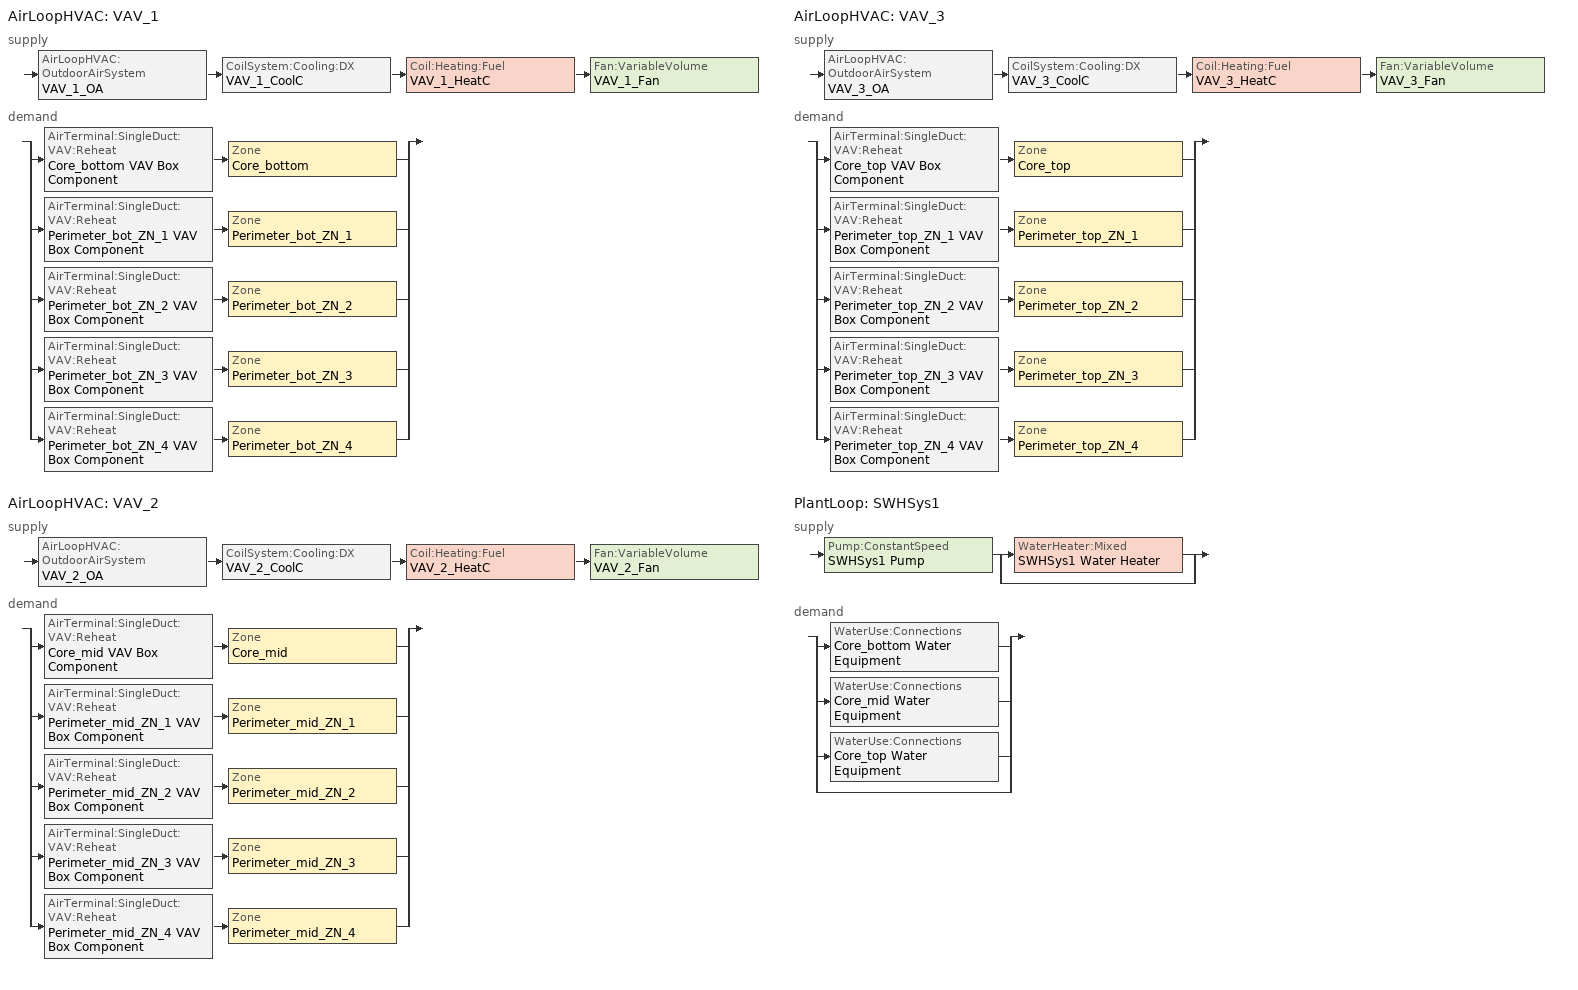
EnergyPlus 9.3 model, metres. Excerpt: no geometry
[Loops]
AirLoopHVAC 'VAV_1'
 supply: AirLoopHVAC:OutdoorAirSystem 'VAV_1_OA' > CoilSystem:Cooling:DX 'VAV_1_CoolC' > Coil:Heating:Fuel 'VAV_1_HeatC' > Fan:VariableVolume 'VAV_1_Fan'
 demand: split
  | AirTerminal:SingleDuct:VAV:Reheat 'Core_bottom VAV Box Component' > Zone 'Core_bottom'
  | AirTerminal:SingleDuct:VAV:Reheat 'Perimeter_bot_ZN_1 VAV Box Component' > Zone 'Perimeter_bot_ZN_1'
  | AirTerminal:SingleDuct:VAV:Reheat 'Perimeter_bot_ZN_2 VAV Box Component' > Zone 'Perimeter_bot_ZN_2'
  | AirTerminal:SingleDuct:VAV:Reheat 'Perimeter_bot_ZN_3 VAV Box Component' > Zone 'Perimeter_bot_ZN_3'
  | AirTerminal:SingleDuct:VAV:Reheat 'Perimeter_bot_ZN_4 VAV Box Component' > Zone 'Perimeter_bot_ZN_4'
AirLoopHVAC 'VAV_2'
 supply: AirLoopHVAC:OutdoorAirSystem 'VAV_2_OA' > CoilSystem:Cooling:DX 'VAV_2_CoolC' > Coil:Heating:Fuel 'VAV_2_HeatC' > Fan:VariableVolume 'VAV_2_Fan'
 demand: split
  | AirTerminal:SingleDuct:VAV:Reheat 'Core_mid VAV Box Component' > Zone 'Core_mid'
  | AirTerminal:SingleDuct:VAV:Reheat 'Perimeter_mid_ZN_1 VAV Box Component' > Zone 'Perimeter_mid_ZN_1'
  | AirTerminal:SingleDuct:VAV:Reheat 'Perimeter_mid_ZN_2 VAV Box Component' > Zone 'Perimeter_mid_ZN_2'
  | AirTerminal:SingleDuct:VAV:Reheat 'Perimeter_mid_ZN_3 VAV Box Component' > Zone 'Perimeter_mid_ZN_3'
  | AirTerminal:SingleDuct:VAV:Reheat 'Perimeter_mid_ZN_4 VAV Box Component' > Zone 'Perimeter_mid_ZN_4'
AirLoopHVAC 'VAV_3'
 supply: AirLoopHVAC:OutdoorAirSystem 'VAV_3_OA' > CoilSystem:Cooling:DX 'VAV_3_CoolC' > Coil:Heating:Fuel 'VAV_3_HeatC' > Fan:VariableVolume 'VAV_3_Fan'
 demand: split
  | AirTerminal:SingleDuct:VAV:Reheat 'Core_top VAV Box Component' > Zone 'Core_top'
  | AirTerminal:SingleDuct:VAV:Reheat 'Perimeter_top_ZN_1 VAV Box Component' > Zone 'Perimeter_top_ZN_1'
  | AirTerminal:SingleDuct:VAV:Reheat 'Perimeter_top_ZN_2 VAV Box Component' > Zone 'Perimeter_top_ZN_2'
  | AirTerminal:SingleDuct:VAV:Reheat 'Perimeter_top_ZN_3 VAV Box Component' > Zone 'Perimeter_top_ZN_3'
  | AirTerminal:SingleDuct:VAV:Reheat 'Perimeter_top_ZN_4 VAV Box Component' > Zone 'Perimeter_top_ZN_4'
PlantLoop 'SWHSys1'
 supply: Pump:ConstantSpeed 'SWHSys1 Pump' > split
  | WaterHeater:Mixed 'SWHSys1 Water Heater'
  | bypass
 demand: split
  | WaterUse:Connections 'Core_bottom Water Equipment'
  | WaterUse:Connections 'Core_mid Water Equipment'
  | WaterUse:Connections 'Core_top Water Equipment'
  | bypass
[Fan:VariableVolume] Availability Schedule=HVACOperationSchd; Pressure Rise {Pa}=1109.648; Maximum Flow Rate {m3/s}=AUTOSIZE; Fan Power Minimum Flow Rate Input Method=FixedFlowRate; Fan Power Minimum Air Flow Rate {m3/s}=0; Motor In Airstream Fraction=1; Fan Power Coefficient 1=0.0407599; Fan Power Coefficient 2=0.088045; Fan Power Coefficient 3=-0.0729261; Fan Power Coefficient 4=0.94374; Fan Power Coefficient 5=0
Name | Fan Total Efficiency | Motor Efficiency
VAV_1_Fan; VAV_2_Fan | 0.5915 | 0.91
VAV_3_Fan | 0.6006 | 0.924
[Coil:Heating:Fuel] Availability Schedule=ALWAYS_ON; Fuel Type=NaturalGas; Burner Efficiency=0.8; Nominal Capacity {W}=AUTOSIZE
VAV_1_HeatC; VAV_2_HeatC; VAV_3_HeatC
[Coil:Cooling:DX:TwoSpeed] Availability Schedule=ALWAYS_ON; High Speed Gross Rated Total Cooling Capacity {W}=AUTOSIZE; High Speed Rated Sensible Heat Ratio=AUTOSIZE; High Speed Gross Rated Cooling COP {W/W}=2.80076; High Speed Rated Air Flow Rate {m3/s}=AUTOSIZE; Total Cooling Capacity Function of Temperature Curve=Measured_CoolCStandard10Ton_CapFT; Total Cooling Capacity Function of Flow Fraction Curve=Measured_CoolCStandard10Ton_CapFF; Energy Input Ratio Function of Temperature Curve=Measured_CoolCStandard10Ton_EIRFT; Energy Input Ratio Function of Flow Fraction Curve=Measured_CoolCStandard10Ton_EIRFFF; Part Load Fraction Correlation Curve=No_PLR_Degredation; Low Speed Gross Rated Total Cooling Capacity {W}=AUTOSIZE; Low Speed Gross Rated Sensible Heat Ratio=AUTOSIZE; Low Speed Gross Rated Cooling COP {W/W}=2.84246; Low Speed Rated Air Flow Rate {m3/s}=AUTOSIZE; Low Speed Total Cooling Capacity Function of Temperature Curve=Measured_LowSpeedCoolCapLSFT; Low Speed Energy Input Ratio Function of Temperature Curve=Measured_LowSpeedCoolEIRLSFT
VAV_1_CoolC DXCoil; VAV_2_CoolC DXCoil; VAV_3_CoolC DXCoil
[Coil:Heating:Electric] Availability Schedule=ALWAYS_ON; Efficiency=1; Nominal Capacity {W}=AUTOSIZE
Core_bottom VAV Box Reheat Coil; Core_mid VAV Box Reheat Coil; Core_top VAV Box Reheat Coil; Perimeter_bot_ZN_1 VAV Box Reheat Coil; Perimeter_bot_ZN_2 VAV Box Reheat Coil; Perimeter_bot_ZN_3 VAV Box Reheat Coil; Perimeter_bot_ZN_4 VAV Box Reheat Coil; Perimeter_mid_ZN_1 VAV Box Reheat Coil; Perimeter_mid_ZN_2 VAV Box Reheat Coil; Perimeter_mid_ZN_3 VAV Box Reheat Coil; Perimeter_mid_ZN_4 VAV Box Reheat Coil; Perimeter_top_ZN_1 VAV Box Reheat Coil; Perimeter_top_ZN_2 VAV Box Reheat Coil; Perimeter_top_ZN_3 VAV Box Reheat Coil; Perimeter_top_ZN_4 VAV Box Reheat Coil
[AirTerminal:SingleDuct:VAV:Reheat] Availability Schedule=ALWAYS_ON; Maximum Air Flow Rate {m3/s}=AUTOSIZE; Zone Minimum Air Flow Input Method=Constant; Constant Minimum Air Flow Fraction=0.3; Maximum Hot Water or Steam Flow Rate {m3/s}=AUTOSIZE; Minimum Hot Water or Steam Flow Rate {m3/s}=0; Convergence Tolerance=0.001; Damper Heating Action=NORMAL
Name | Reheat Coil
Core_bottom VAV Box Component | Core_bottom VAV Box Reheat Coil
Core_mid VAV Box Component | Core_mid VAV Box Reheat Coil
Core_top VAV Box Component | Core_top VAV Box Reheat Coil
Perimeter_bot_ZN_1 VAV Box Component | Perimeter_bot_ZN_1 VAV Box Reheat Coil
Perimeter_bot_ZN_2 VAV Box Component | Perimeter_bot_ZN_2 VAV Box Reheat Coil
Perimeter_bot_ZN_3 VAV Box Component | Perimeter_bot_ZN_3 VAV Box Reheat Coil
Perimeter_bot_ZN_4 VAV Box Component | Perimeter_bot_ZN_4 VAV Box Reheat Coil
Perimeter_mid_ZN_1 VAV Box Component | Perimeter_mid_ZN_1 VAV Box Reheat Coil
Perimeter_mid_ZN_2 VAV Box Component | Perimeter_mid_ZN_2 VAV Box Reheat Coil
Perimeter_mid_ZN_3 VAV Box Component | Perimeter_mid_ZN_3 VAV Box Reheat Coil
Perimeter_mid_ZN_4 VAV Box Component | Perimeter_mid_ZN_4 VAV Box Reheat Coil
Perimeter_top_ZN_1 VAV Box Component | Perimeter_top_ZN_1 VAV Box Reheat Coil
Perimeter_top_ZN_2 VAV Box Component | Perimeter_top_ZN_2 VAV Box Reheat Coil
Perimeter_top_ZN_3 VAV Box Component | Perimeter_top_ZN_3 VAV Box Reheat Coil
Perimeter_top_ZN_4 VAV Box Component | Perimeter_top_ZN_4 VAV Box Reheat Coil
[Zone equipment]
Core_bottom: Core_bottom VAV Box Component
Core_mid: Core_mid VAV Box Component
Core_top: Core_top VAV Box Component
Perimeter_bot_ZN_1: Perimeter_bot_ZN_1 VAV Box Component
Perimeter_bot_ZN_2: Perimeter_bot_ZN_2 VAV Box Component
Perimeter_bot_ZN_3: Perimeter_bot_ZN_3 VAV Box Component
Perimeter_bot_ZN_4: Perimeter_bot_ZN_4 VAV Box Component
Perimeter_mid_ZN_1: Perimeter_mid_ZN_1 VAV Box Component
Perimeter_mid_ZN_2: Perimeter_mid_ZN_2 VAV Box Component
Perimeter_mid_ZN_3: Perimeter_mid_ZN_3 VAV Box Component
Perimeter_mid_ZN_4: Perimeter_mid_ZN_4 VAV Box Component
Perimeter_top_ZN_1: Perimeter_top_ZN_1 VAV Box Component
Perimeter_top_ZN_2: Perimeter_top_ZN_2 VAV Box Component
Perimeter_top_ZN_3: Perimeter_top_ZN_3 VAV Box Component
Perimeter_top_ZN_4: Perimeter_top_ZN_4 VAV Box Component
[Sizing:Zone] Zone Cooling Design Supply Air Temperature Input Method=SupplyAirTemperature; Zone Cooling Design Supply Air Temperature {C}=12.8; Zone Heating Design Supply Air Temperature Input Method=SupplyAirTemperature; Zone Heating Design Supply Air Temperature {C}=50; Zone Cooling Design Supply Air Humidity Ratio {kgWater/kgDryAir}=0.0085; Zone Heating Design Supply Air Humidity Ratio {kgWater/kgDryAir}=0.008; Cooling Design Air Flow Method=DesignDay; Heating Design Air Flow Method=DesignDay; Account for Dedicated Outdoor Air System=No; Dedicated Outdoor Air System Control Strategy=NeutralSupplyAir; Dedicated Outdoor Air Low Setpoint Temperature for Design {C}=autosize; Dedicated Outdoor Air High Setpoint Temperature for Design {C}=autosize
Name | Design Specification Outdoor Air Object
Core_bottom | SZ DSOA Core_bottom
Core_mid | SZ DSOA Core_mid
Core_top | SZ DSOA Core_top
Perimeter_bot_ZN_1 | SZ DSOA Perimeter_bot_ZN_1
Perimeter_bot_ZN_2 | SZ DSOA Perimeter_bot_ZN_2
Perimeter_bot_ZN_3 | SZ DSOA Perimeter_bot_ZN_3
Perimeter_bot_ZN_4 | SZ DSOA Perimeter_bot_ZN_4
Perimeter_mid_ZN_1 | SZ DSOA Perimeter_mid_ZN_1
Perimeter_mid_ZN_2 | SZ DSOA Perimeter_mid_ZN_2
Perimeter_mid_ZN_3 | SZ DSOA Perimeter_mid_ZN_3
Perimeter_mid_ZN_4 | SZ DSOA Perimeter_mid_ZN_4
Perimeter_top_ZN_1 | SZ DSOA Perimeter_top_ZN_1
Perimeter_top_ZN_2 | SZ DSOA Perimeter_top_ZN_2
Perimeter_top_ZN_3 | SZ DSOA Perimeter_top_ZN_3
Perimeter_top_ZN_4 | SZ DSOA Perimeter_top_ZN_4
[DesignSpecification:OutdoorAir] Outdoor Air Method=Flow/Person; Outdoor Air Flow per Person {m3/s-person}=0.0125
SZ DSOA Core_bottom; SZ DSOA Core_mid; SZ DSOA Core_top; SZ DSOA Perimeter_bot_ZN_1; SZ DSOA Perimeter_bot_ZN_2; SZ DSOA Perimeter_bot_ZN_3; SZ DSOA Perimeter_bot_ZN_4; SZ DSOA Perimeter_mid_ZN_1; SZ DSOA Perimeter_mid_ZN_2; SZ DSOA Perimeter_mid_ZN_3; SZ DSOA Perimeter_mid_ZN_4; SZ DSOA Perimeter_top_ZN_1; SZ DSOA Perimeter_top_ZN_2; SZ DSOA Perimeter_top_ZN_3; SZ DSOA Perimeter_top_ZN_4
[SetpointManager:Scheduled] Control Variable=Temperature
Name | Schedule | Setpoint Node or NodeList
VAV_1 SAT setpoint | Seasonal-Reset-Supply-Air-Temp-Sch | VAV_1 Supply Equipment Outlet Node
VAV_2 SAT setpoint | Seasonal-Reset-Supply-Air-Temp-Sch | VAV_2 Supply Equipment Outlet Node
VAV_3 SAT setpoint | Seasonal-Reset-Supply-Air-Temp-Sch | VAV_3 Supply Equipment Outlet Node
SWHSys1 Loop Setpoint Manager | SWHSys1-Loop-Temp-Schedule | SWHSys1 Supply Outlet Node
[ZoneControl:Thermostat] Control Type Schedule=Dual Zone Control Type Sched
Name | Zone or ZoneList | Control 1
Core_bottom Thermostat | Core_bottom | Core_bottom DualSPSched
Core_mid Thermostat | Core_mid | Core_mid DualSPSched
Core_top Thermostat | Core_top | Core_top DualSPSched
Perimeter_bot_ZN_1 Thermostat | Perimeter_bot_ZN_1 | Perimeter_bot_ZN_1 DualSPSched
Perimeter_bot_ZN_2 Thermostat | Perimeter_bot_ZN_2 | Perimeter_bot_ZN_2 DualSPSched
Perimeter_bot_ZN_3 Thermostat | Perimeter_bot_ZN_3 | Perimeter_bot_ZN_3 DualSPSched
Perimeter_bot_ZN_4 Thermostat | Perimeter_bot_ZN_4 | Perimeter_bot_ZN_4 DualSPSched
Perimeter_mid_ZN_1 Thermostat | Perimeter_mid_ZN_1 | Perimeter_mid_ZN_1 DualSPSched
Perimeter_mid_ZN_2 Thermostat | Perimeter_mid_ZN_2 | Perimeter_mid_ZN_2 DualSPSched
Perimeter_mid_ZN_3 Thermostat | Perimeter_mid_ZN_3 | Perimeter_mid_ZN_3 DualSPSched
Perimeter_mid_ZN_4 Thermostat | Perimeter_mid_ZN_4 | Perimeter_mid_ZN_4 DualSPSched
Perimeter_top_ZN_1 Thermostat | Perimeter_top_ZN_1 | Perimeter_top_ZN_1 DualSPSched
Perimeter_top_ZN_2 Thermostat | Perimeter_top_ZN_2 | Perimeter_top_ZN_2 DualSPSched
Perimeter_top_ZN_3 Thermostat | Perimeter_top_ZN_3 | Perimeter_top_ZN_3 DualSPSched
Perimeter_top_ZN_4 Thermostat | Perimeter_top_ZN_4 | Perimeter_top_ZN_4 DualSPSched
[ThermostatSetpoint:DualSetpoint] Heating Setpoint Temperature Schedule=HTGSETP_SCH; Cooling Setpoint Temperature Schedule=CLGSETP_SCH
Core_bottom DualSPSched; Core_mid DualSPSched; Core_top DualSPSched; Perimeter_bot_ZN_1 DualSPSched; Perimeter_bot_ZN_2 DualSPSched; Perimeter_bot_ZN_3 DualSPSched; Perimeter_bot_ZN_4 DualSPSched; Perimeter_mid_ZN_1 DualSPSched; Perimeter_mid_ZN_2 DualSPSched; Perimeter_mid_ZN_3 DualSPSched; Perimeter_mid_ZN_4 DualSPSched; Perimeter_top_ZN_1 DualSPSched; Perimeter_top_ZN_2 DualSPSched; Perimeter_top_ZN_3 DualSPSched; Perimeter_top_ZN_4 DualSPSched
[Sizing:System] Type of Load to Size On=Sensible; Design Outdoor Air Flow Rate {m3/s}=AUTOSIZE; Central Heating Maximum System Air Flow Ratio=0.3; Preheat Design Temperature {C}=7; Preheat Design Humidity Ratio {kgWater/kgDryAir}=0.008; Precool Design Temperature {C}=12.8; Precool Design Humidity Ratio {kgWater/kgDryAir}=0.008; Central Cooling Design Supply Air Temperature {C}=12.8; Central Heating Design Supply Air Temperature {C}=16.7; Type of Zone Sum to Use=NonCoincident; 100% Outdoor Air in Cooling=No; 100% Outdoor Air in Heating=No; Central Cooling Design Supply Air Humidity Ratio {kgWater/kgDryAir}=0.0085; Central Heating Design Supply Air Humidity Ratio {kgWater/kgDryAir}=0.008; Cooling Supply Air Flow Rate Method=DesignDay; Cooling Supply Air Flow Rate {m3/s}=0; Heating Supply Air Flow Rate Method=DesignDay; Heating Supply Air Flow Rate {m3/s}=0; System Outdoor Air Method=ZoneSum; Zone Maximum Outdoor Air Fraction=1; Cooling Design Capacity Method=CoolingDesignCapacity; Cooling Design Capacity {W}=autosize; Heating Design Capacity Method=HeatingDesignCapacity; Heating Design Capacity {W}=autosize; Central Cooling Capacity Control Method=OnOff
VAV_1; VAV_2; VAV_3
[Controller:OutdoorAir] Minimum Outdoor Air Flow Rate {m3/s}=AUTOSIZE; Maximum Outdoor Air Flow Rate {m3/s}=AUTOSIZE; Economizer Control Type=NoEconomizer; Economizer Control Action Type=ModulateFlow; Economizer Maximum Limit Dry-Bulb Temperature {C}=28; Economizer Maximum Limit Enthalpy {J/kg}=64000; Economizer Minimum Limit Dry-Bulb Temperature {C}=-100; Lockout Type=NoLockout; Minimum Limit Type=FixedMinimum; Minimum Outdoor Air Schedule=MinOA_MotorizedDamper_Sched
VAV_1_OA_Controller; VAV_2_OA_Controller; VAV_3_OA_Controller
[AirLoopHVAC] Design Supply Air Flow Rate {m3/s}=AUTOSIZE
VAV_1; VAV_2; VAV_3
[CoilSystem:Cooling:DX] Availability Schedule=ALWAYS_ON
Name | Cooling Coil
VAV_1_CoolC | VAV_1_CoolC DXCoil
VAV_2_CoolC | VAV_2_CoolC DXCoil
VAV_3_CoolC | VAV_3_CoolC DXCoil
[SetpointManager:MixedAir] Control Variable=Temperature
Name | Setpoint Node or NodeList
VAV_1_CoolC SAT Manager | VAV_1_CoolC-VAV_1_HeatCNode
VAV_1_HeatC MixedAir Manager | VAV_1_HeatC-VAV_1_FanNode
VAV_1_OAMixed Air Temp Manager | VAV_1_OA-VAV_1_CoolCNode
VAV_2_CoolC SAT Manager | VAV_2_CoolC-VAV_2_HeatCNode
VAV_2_HeatC MixedAir Manager | VAV_2_HeatC-VAV_2_FanNode
VAV_2_OAMixed Air Temp Manager | VAV_2_OA-VAV_2_CoolCNode
VAV_3_CoolC SAT Manager | VAV_3_CoolC-VAV_3_HeatCNode
VAV_3_HeatC MixedAir Manager | VAV_3_HeatC-VAV_3_FanNode
VAV_3_OAMixed Air Temp Manager | VAV_3_OA-VAV_3_CoolCNode
[WaterHeater:Mixed]
SWHSys1 Water Heater: Tank Volume {m3}=0.3785; Setpoint Temperature Schedule=SWHSys1 Water Heater Setpoint Temperature Schedule Name; Deadband Temperature Difference {deltaC}=2; Maximum Temperature Limit {C}=82.2222; Heater Control Type=Cycle; Heater Maximum Capacity {W}=845000; Heater Fuel Type=NATURALGAS; Heater Thermal Efficiency=0.78; Off Cycle Parasitic Fuel Consumption Rate {W}=20; Off Cycle Parasitic Fuel Type=NATURALGAS; Off Cycle Parasitic Heat Fraction to Tank=0.8; On Cycle Parasitic Fuel Type=NATURALGAS; Ambient Temperature Indicator=SCHEDULE; Ambient Temperature Schedule=SWHSys1 Water Heater Ambient Temperature Schedule Name; Off Cycle Loss Coefficient to Ambient Temperature {W/K}=6; On Cycle Loss Coefficient to Ambient Temperature {W/K}=6; Use Side Effectiveness=1; Source Side Effectiveness=1; Use Side Design Flow Rate {m3/s}=AUTOSIZE; Source Side Design Flow Rate {m3/s}=AUTOSIZE; Indirect Water Heating Recovery Time {hr}=1.5
[WaterUse:Equipment] Peak Flow Rate {m3/s}=1.04e-05; Flow Rate Fraction Schedule=BLDG_SWH_SCH; Target Temperature Schedule=Water Equipment Temp Sched; Hot Water Supply Temperature Schedule=Water Equipment Hot Supply Temp Sched; Sensible Fraction Schedule=Water Equipment Sensible fract sched; Latent Fraction Schedule=Water Equipment Latent fract sched
Name | Zone
Core_bottom Water Equipment | Core_bottom
Core_mid Water Equipment | Core_mid
Core_top Water Equipment | Core_top
[Pump:ConstantSpeed]
SWHSys1 Pump: Design Flow Rate {m3/s}=AUTOSIZE; Design Pump Head {Pa}=179352; Design Power Consumption {W}=AUTOSIZE; Motor Efficiency=0.85; Fraction of Motor Inefficiencies to Fluid Stream=0; Pump Control Type=Intermittent
[PlantEquipmentList]
SWHSys1 Equipment List: SWHSys1 Water Heater
[Sizing:Plant]
SWHSys1: Loop Type=Heating; Design Loop Exit Temperature {C}=60; Loop Design Temperature Difference {deltaC}=5
[PlantEquipmentOperationSchemes]
SWHSys1 Loop Operation Scheme List: Control Scheme 1=SWHSys1 Operation Scheme; Control Scheme 1 Schedule=ALWAYS_ON
[PlantEquipmentOperation:HeatingLoad]
SWHSys1 Operation Scheme: Load Range 1 Lower Limit {W}=0; Load Range 1 Upper Limit {W}=1000000000000000; Range 1 Equipment List=SWHSys1 Equipment List
[PlantLoop]
SWHSys1: Fluid Type=Water; Plant Equipment Operation Scheme=SWHSys1 Loop Operation Scheme List; Maximum Loop Temperature {C}=60; Minimum Loop Temperature {C}=10; Maximum Loop Flow Rate {m3/s}=AUTOSIZE; Minimum Loop Flow Rate {m3/s}=0; Plant Loop Volume {m3}=AUTOSIZE; Load Distribution Scheme=Optimal
[WaterUse:Connections]
Name | Water Use Equipment 1
Core_bottom Water Equipment | Core_bottom Water Equipment
Core_mid Water Equipment | Core_mid Water Equipment
Core_top Water Equipment | Core_top Water Equipment
[EnergyManagementSystem:Sensor]
Cooling_Coil_1: VAV_1_COOLC DXCOIL; Cooling Coil Electric Energy
Cooling_Coil_2: VAV_2_COOLC DXCOIL; Cooling Coil Electric Energy
Cooling_Coil_3: VAV_3_COOLC DXCOIL; Cooling Coil Electric Energy
Heating_Coil_1: CORE_BOTTOM VAV BOX REHEAT COIL; Heating Coil Electric Energy
Heating_Coil_2: CORE_MID VAV BOX REHEAT COIL; Heating Coil Electric Energy
Heating_Coil_3: CORE_TOP VAV BOX REHEAT COIL; Heating Coil Electric Energy
Heating_Coil_4: PERIMETER_BOT_ZN_1 VAV BOX REHEAT COIL; Heating Coil Electric Energy
Heating_Coil_5: PERIMETER_BOT_ZN_2 VAV BOX REHEAT COIL; Heating Coil Electric Energy
Heating_Coil_6: PERIMETER_BOT_ZN_3 VAV BOX REHEAT COIL; Heating Coil Electric Energy
Heating_Coil_7: PERIMETER_BOT_ZN_4 VAV BOX REHEAT COIL; Heating Coil Electric Energy
Heating_Coil_8: PERIMETER_MID_ZN_1 VAV BOX REHEAT COIL; Heating Coil Electric Energy
Heating_Coil_9: PERIMETER_MID_ZN_2 VAV BOX REHEAT COIL; Heating Coil Electric Energy
Heating_Coil_10: PERIMETER_MID_ZN_3 VAV BOX REHEAT COIL; Heating Coil Electric Energy
Heating_Coil_11: PERIMETER_MID_ZN_4 VAV BOX REHEAT COIL; Heating Coil Electric Energy
Heating_Coil_12: PERIMETER_TOP_ZN_1 VAV BOX REHEAT COIL; Heating Coil Electric Energy
Heating_Coil_13: PERIMETER_TOP_ZN_2 VAV BOX REHEAT COIL; Heating Coil Electric Energy
Heating_Coil_14: PERIMETER_TOP_ZN_3 VAV BOX REHEAT COIL; Heating Coil Electric Energy
Heating_Coil_15: PERIMETER_TOP_ZN_4 VAV BOX REHEAT COIL; Heating Coil Electric Energy
CORE_BOTTOM_O: CORE_BOTTOM; Zone People Occupant Count
CORE_BOTTOM_T: CORE_BOTTOM; Zone Mean Air Temperature
CORE_BOTTOM_H: CORE_BOTTOM; Zone Air System Sensible Heating Energy
CORE_BOTTOM_C: CORE_BOTTOM; Zone Air System Sensible Cooling Energy
CORE_MID_O: CORE_MID; Zone People Occupant Count
CORE_MID_T: CORE_MID; Zone Mean Air Temperature
CORE_MID_H: CORE_MID; Zone Air System Sensible Heating Energy
CORE_MID_C: CORE_MID; Zone Air System Sensible Cooling Energy
CORE_TOP_O: CORE_TOP; Zone People Occupant Count
CORE_TOP_T: CORE_TOP; Zone Mean Air Temperature
CORE_TOP_H: CORE_TOP; Zone Air System Sensible Heating Energy
CORE_TOP_C: CORE_TOP; Zone Air System Sensible Cooling Energy
PERIMETER_BOT_ZN_1_O: PERIMETER_BOT_ZN_1; Zone People Occupant Count
PERIMETER_BOT_ZN_1_T: PERIMETER_BOT_ZN_1; Zone Mean Air Temperature
PERIMETER_BOT_ZN_1_H: PERIMETER_BOT_ZN_1; Zone Air System Sensible Heating Energy
PERIMETER_BOT_ZN_1_C: PERIMETER_BOT_ZN_1; Zone Air System Sensible Cooling Energy
PERIMETER_BOT_ZN_2_O: PERIMETER_BOT_ZN_2; Zone People Occupant Count
PERIMETER_BOT_ZN_2_T: PERIMETER_BOT_ZN_2; Zone Mean Air Temperature
PERIMETER_BOT_ZN_2_H: PERIMETER_BOT_ZN_2; Zone Air System Sensible Heating Energy
PERIMETER_BOT_ZN_2_C: PERIMETER_BOT_ZN_2; Zone Air System Sensible Cooling Energy
PERIMETER_BOT_ZN_3_O: PERIMETER_BOT_ZN_3; Zone People Occupant Count
PERIMETER_BOT_ZN_3_T: PERIMETER_BOT_ZN_3; Zone Mean Air Temperature
PERIMETER_BOT_ZN_3_H: PERIMETER_BOT_ZN_3; Zone Air System Sensible Heating Energy
PERIMETER_BOT_ZN_3_C: PERIMETER_BOT_ZN_3; Zone Air System Sensible Cooling Energy
PERIMETER_BOT_ZN_4_O: PERIMETER_BOT_ZN_4; Zone People Occupant Count
PERIMETER_BOT_ZN_4_T: PERIMETER_BOT_ZN_4; Zone Mean Air Temperature
PERIMETER_BOT_ZN_4_H: PERIMETER_BOT_ZN_4; Zone Air System Sensible Heating Energy
PERIMETER_BOT_ZN_4_C: PERIMETER_BOT_ZN_4; Zone Air System Sensible Cooling Energy
PERIMETER_MID_ZN_1_O: PERIMETER_MID_ZN_1; Zone People Occupant Count
PERIMETER_MID_ZN_1_T: PERIMETER_MID_ZN_1; Zone Mean Air Temperature
PERIMETER_MID_ZN_1_H: PERIMETER_MID_ZN_1; Zone Air System Sensible Heating Energy
PERIMETER_MID_ZN_1_C: PERIMETER_MID_ZN_1; Zone Air System Sensible Cooling Energy
PERIMETER_MID_ZN_2_O: PERIMETER_MID_ZN_2; Zone People Occupant Count
PERIMETER_MID_ZN_2_T: PERIMETER_MID_ZN_2; Zone Mean Air Temperature
PERIMETER_MID_ZN_2_H: PERIMETER_MID_ZN_2; Zone Air System Sensible Heating Energy
PERIMETER_MID_ZN_2_C: PERIMETER_MID_ZN_2; Zone Air System Sensible Cooling Energy
PERIMETER_MID_ZN_3_O: PERIMETER_MID_ZN_3; Zone People Occupant Count
PERIMETER_MID_ZN_3_T: PERIMETER_MID_ZN_3; Zone Mean Air Temperature
PERIMETER_MID_ZN_3_H: PERIMETER_MID_ZN_3; Zone Air System Sensible Heating Energy
PERIMETER_MID_ZN_3_C: PERIMETER_MID_ZN_3; Zone Air System Sensible Cooling Energy
PERIMETER_MID_ZN_4_O: PERIMETER_MID_ZN_4; Zone People Occupant Count
PERIMETER_MID_ZN_4_T: PERIMETER_MID_ZN_4; Zone Mean Air Temperature
PERIMETER_MID_ZN_4_H: PERIMETER_MID_ZN_4; Zone Air System Sensible Heating Energy
PERIMETER_MID_ZN_4_C: PERIMETER_MID_ZN_4; Zone Air System Sensible Cooling Energy
PERIMETER_TOP_ZN_1_O: PERIMETER_TOP_ZN_1; Zone People Occupant Count
PERIMETER_TOP_ZN_1_T: PERIMETER_TOP_ZN_1; Zone Mean Air Temperature
PERIMETER_TOP_ZN_1_H: PERIMETER_TOP_ZN_1; Zone Air System Sensible Heating Energy
PERIMETER_TOP_ZN_1_C: PERIMETER_TOP_ZN_1; Zone Air System Sensible Cooling Energy
PERIMETER_TOP_ZN_2_O: PERIMETER_TOP_ZN_2; Zone People Occupant Count
PERIMETER_TOP_ZN_2_T: PERIMETER_TOP_ZN_2; Zone Mean Air Temperature
PERIMETER_TOP_ZN_2_H: PERIMETER_TOP_ZN_2; Zone Air System Sensible Heating Energy
PERIMETER_TOP_ZN_2_C: PERIMETER_TOP_ZN_2; Zone Air System Sensible Cooling Energy
PERIMETER_TOP_ZN_3_O: PERIMETER_TOP_ZN_3; Zone People Occupant Count
PERIMETER_TOP_ZN_3_T: PERIMETER_TOP_ZN_3; Zone Mean Air Temperature
PERIMETER_TOP_ZN_3_H: PERIMETER_TOP_ZN_3; Zone Air System Sensible Heating Energy
PERIMETER_TOP_ZN_3_C: PERIMETER_TOP_ZN_3; Zone Air System Sensible Cooling Energy
PERIMETER_TOP_ZN_4_O: PERIMETER_TOP_ZN_4; Zone People Occupant Count
PERIMETER_TOP_ZN_4_T: PERIMETER_TOP_ZN_4; Zone Mean Air Temperature
PERIMETER_TOP_ZN_4_H: PERIMETER_TOP_ZN_4; Zone Air System Sensible Heating Energy
PERIMETER_TOP_ZN_4_C: PERIMETER_TOP_ZN_4; Zone Air System Sensible Cooling Energy
[Schedule:Compact]
ALWAYS_ON: Through: 12/31, For: AllDays, Until: 24:00, 1
Dual Zone Control Type Sched: Through: 12/31, For: AllDays, Until: 24:00, 4
CLGSETP_SCH: Through: 12/31, For: Weekdays SummerDesignDay, Until: 06:00, 26.7, Until: 22:00, 24, Until: 24:00, 26.7, For: Saturday, Until: 06:00, 26.7, Until: 18:00, 24, Until: 24:00, 26.7, For WinterDesignDay, Until: 24:00, 26.7, For: AllOtherDays, Until: 24:00, 26.7
HTGSETP_SCH: Through: 12/31, For: Weekdays, Until: 06:00, 15.6, Until: 22:00, 21, Until: 24:00, 15.6, For SummerDesignDay, Until: 24:00, 15.6, For: Saturday, Until: 06:00, 15.6, Until: 18:00, 21, Until: 24:00, 15.6, For: WinterDesignDay, Until: 24:00, 21, For: AllOtherDays, Until: 24:00, 15.6
HVACOperationSchd: Through: 12/31, For: Weekdays SummerDesignDay, Until: 06:00, 0, Until: 22:00, 1, Until: 24:00, 0, For: Saturday WinterDesignDay, Until: 06:00, 0, Until: 18:00, 1, Until: 24:00, 0, For: AllOtherDays, Until: 24:00, 0
MinOA_MotorizedDamper_Sched: Through: 12/31, For: Weekdays SummerDesignDay, Until: 07:00, 0, Until: 22:00, 1, Until: 24:00, 0, For: Saturday WinterDesignDay, Until: 07:00, 0, Until: 18:00, 1, Until: 24:00, 0, For: AllOtherDays, Until: 24:00, 0
Seasonal-Reset-Supply-Air-Temp-Sch: Through: 12/31, For: AllDays, Until: 24:00, 12.8
BLDG_SWH_SCH: Through: 12/31, For: Weekdays SummerDesignDay, Until: 05:00, 0.05, Until: 06:00, 0.08, Until: 07:00, 0.07, Until: 08:00, 0.19, Until: 09:00, 0.35, Until: 10:00, 0.38, Until: 11:00, 0.39, Until: 12:00, 0.47, Until: 13:00, 0.57, Until: 14:00, 0.54, Until: 15:00, 0.34, Until: 16:00, 0.33, Until: 17:00, 0.44, Until: 18:00, 0.26, Until: 19:00, 0.21, Until: 20:00, 0.15, Until: 21:00, 0.17, Until: 22:00, 0.08, Until: 24:00, 0.05, For: Saturday WinterDesignDay, Until: 05:00, 0.05, Until: 06:00, 0.08, Until: 07:00, 0.07, Until: 08:00, 0.11, Until: 09:00, 0.15, Until: 10:00, 0.21, Until: 11:00, 0.19, Until: 12:00, 0.23, Until: 13:00, 0.2, Until: 14:00, 0.19, Until: 15:00, 0.15, Until: 16:00, 0.13, Until: 17:00, 0.14, Until: 21:00, 0.07, Until: 22:00, 0.09, Until: 24:00, 0.05, For: Sunday Holidays AllOtherDays, Until: 05:00, 0.04, Until: 06:00, 0.07, Until: 11:00, 0.04, Until: 13:00, 0.06, Until: 14:00, 0.09, Until: 15:00, 0.06, Until: 21:00, 0.04, Until: 22:00, 0.07, Until: 24:00, 0.04
Water Equipment Latent fract sched: Through: 12/31, For: AllDays, Until: 24:00, 0.05
Water Equipment Sensible fract sched: Through: 12/31, For: AllDays, Until: 24:00, 0.2
Water Equipment Hot Supply Temp Sched; Water Equipment Temp Sched: Through: 12/31, For: AllDays, Until: 24:00, 43.3
SWHSys1 Water Heater Ambient Temperature Schedule Name: Through: 12/31, For: AllDays, Until: 24:00, 22
SWHSys1 Water Heater Setpoint Temperature Schedule Name; SWHSys1-Loop-Temp-Schedule: Through: 12/31, For: AllDays, Until: 24:00, 60
[Curve:Biquadratic] Minimum Value of x=11.1; Maximum Value of x=29.4; Minimum Value of y=10; Maximum Value of y=50.3
Name | Coefficient1 Constant | Coefficient2 x | Coefficient3 x**2 | Coefficient4 y | Coefficient5 y**2 | Coefficient6 x*y
Measured_LowSpeedCoolCapLSFT | 0.4136 | 0.03105 | 0 | 0.006952 | -0.0002128 | 0
Measured_CoolCStandard10Ton_CapFT | 0.52357 | 0.03478 | 0 | -0.001915 | -0.00010838 | 0
Measured_LowSpeedCoolEIRLSFT | 1.1389 | -0.04518 | 0.0014298 | 0.006044 | 0.0006745 | -0.0012325
Measured_CoolCStandard10Ton_EIRFT | 0.9847 | -0.04285 | 0.0013562 | 0.009934 | 0.0006398 | -0.001169
[Curve:Quadratic] Coefficient3 x**2=0
Name | Coefficient1 Constant | Coefficient2 x | Minimum Value of x | Maximum Value of x
Measured_CoolCStandard10Ton_CapFF | 0.7685 | 0.2315 | 0.776 | 1.197
Measured_CoolCStandard10Ton_EIRFFF | 1.192 | -0.1917 | 0.776 | 1.197
No_PLR_Degredation | 1 | 0 | 0 | 1
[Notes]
DOE Commercial Reference Building
Medium office, post-1980 construction
EnergyPlus Version 5.0
ASHRAE Standards 90.1-1989 and 62-1999
Description:  Three story, 15 zone office building.
Form:         Area = 4,982 m2 (53,628 ft2); Number of Stories = 3; Shape = rectangle, Aspect ratio = 1.5
Envelope:     Envelope thermal properties vary with climate according to ASHRAE Standard 90.1-1989.
Opaque constructions: steel frame walls; built-up flat roof (insulation above deck); slab-on-grade floor
Windows: window-to-wall ratio = 33.0%, equal distribution of windows
Infiltration in perimeter zones only
= 1.5 cfm/ft2 above grade wall area at 0.3 in wc (75 Pa) adjusted to 0.016 in wc (4 Pa).
25% of full value when ventilation system on.
HVAC:         Packaged MZVAV with plenum zones, gas furnace, electric reheat
Economizer per 90.1-2004
Int. gains:   lights = 16.89 W/m2 (1.6 W/ft2) (building area method);
elec. plug loads = 10.76 W/m2 (1.0 W/ft2)
gas plug load = 0 W/m2 (0 W/ft2)
people = 268 total; 5.38/100 m2 (5.0/1000 ft2)
elevators = 2 @ 20 HP each, 91% motor efficiency
Detached Shading:               None
Daylight:                       None
Natural Ventilation:            None
Zonal Equipment:                None
Air Primary Loops:              VAV with electric reheat
Plant Loops:                    SHWSys1
System Equipment Autosize:      Yes
Purchased Cooling:              None
Purchased Heating:              None
Coils:                          Coil:Cooling:DX:TwoSpeed; Coil:Heating:Gas; Coil:Heating:Electric
Pumps:                          Yes
Boilers:                        None
Chillers:                       None
Reference citation for the Commercial Reference Buildings:
Deru, M.; Field, K.; Studer, D.; Benne, K.; Griffith, B.; Torcellini, P;
Halverson, M.; Winiarski, D.; Liu, B.; Rosenberg, M.; Huang, J.;
Yazdanian, M.; Crawley, D. (2010).
U.S. Department of Energy Commercial Reference Building Models of the National Building Stock.
Washington, DC: U.S. Department of Energy, Energy Efficiency and
Renewable Energy, Office of Building Technologies.
***GENERAL SIMULATION PARAMETERS***
Number of Zones: 18
***HOLIDAYS & DAYLIGHT SAVINGS***
